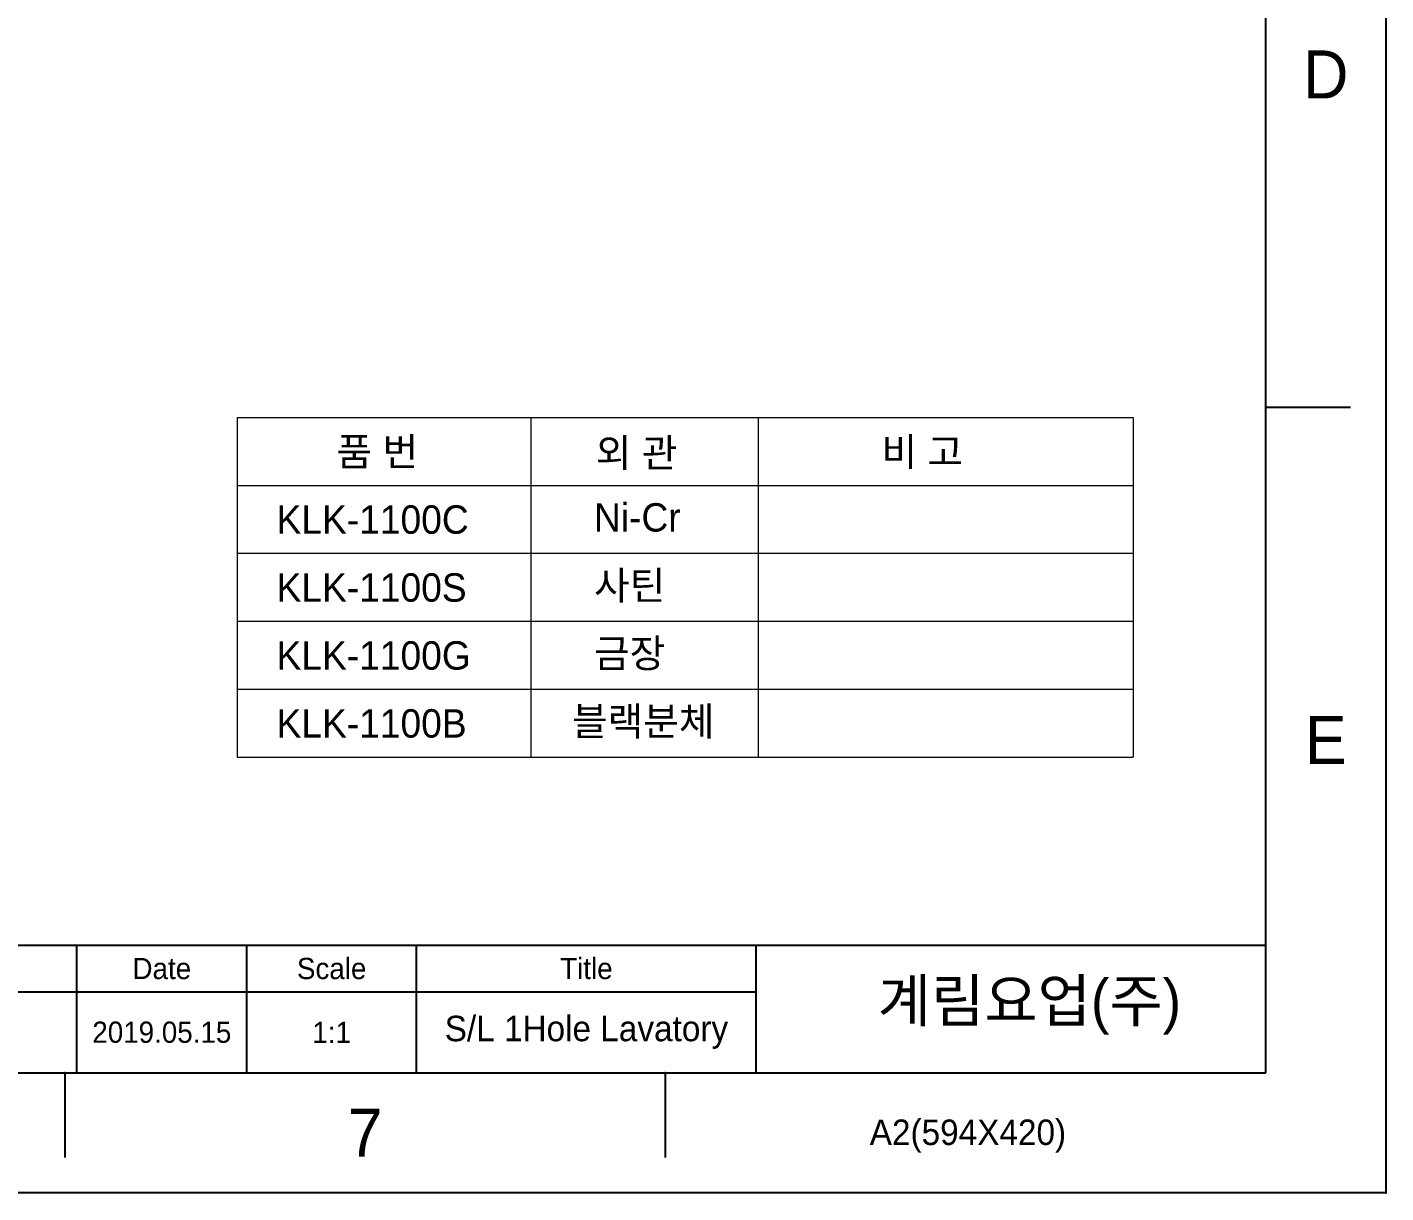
# Model space of a CAD drawing. Extents: x 9509 to 10103, y -14876 to -14456.
# Drawn here: x 9942.8 to 10102.8, y -14875.8 to -14738.6 of the extents above; entities that cross this region are included whole.
import ezdxf

# ---------------------------------------------------------------- set-up
doc = ezdxf.new("R2010")
doc.units = 0
doc.header["$MEASUREMENT"] = 0
doc.linetypes.add('CENTERX2', pattern=[101.6, 63.5, -12.7, 12.7, -12.7])
doc.layers.get('0').update_dxf_attribs({"linetype": 'CONTINUOUS'})
doc.layers.add('5', color=2, linetype='CONTINUOUS', lineweight=9)
for name, color, linetype in [('DIM', 2, 'CONTINUOUS'), ('FORM', 7, 'CONTINUOUS'), ('TEXT', 2, 'CONTINUOUS')]:
    doc.layers.add(name, color=color, linetype=linetype)
doc.styles.add('ROMANS', font='Gulim.ttf')
doc.styles.get("Standard").update_dxf_attribs({"font": 'Gulim.ttf'})

msp = doc.modelspace()

# ---------------------------------------------------------------- linework, layer by layer
for p, q in [((10088.629, -14861.638), (10088.629, -14469.921)), ((10088.629, -14783.295), (10098.629, -14783.295)), ((9522.972, -14861.638), (10088.629, -14861.638)), ((9947.215, -14861.638), (9947.215, -14871.638)), ((10017.922, -14861.638), (10017.922, -14871.638))]:
    msp.add_line(p, q)
msp.add_lwpolyline([(9508.831, -14455.78), (10102.77, -14455.78), (10102.77, -14875.78), (9508.831, -14875.78)], close=True)
for p in [(10088.629, -14783.295), (9947.215, -14861.638), (10017.922, -14861.638)]:
    msp.add_point(p)
at = {"layer": '5'}
for p, q in [((9967.486, -14784.497), (9967.486, -14824.497)), ((9967.486, -14784.497), (10073.007, -14784.497)), ((10002.071, -14784.497), (10002.071, -14824.497)), ((10028.857, -14784.497), (10028.857, -14824.497)), ((10073.007, -14784.497), (10073.007, -14824.497)), ((9967.486, -14792.497), (10073.007, -14792.497)), ((9967.486, -14800.497), (10073.007, -14800.497)), ((9967.486, -14808.497), (10073.007, -14808.497)), ((9967.486, -14816.497), (10073.007, -14816.497)), ((9967.486, -14824.497), (10073.007, -14824.497))]:
    msp.add_line(p, q, dxfattribs=at)
at = {"layer": 'DIM', "color": 7}
msp.add_point((10102.77, -14875.78), dxfattribs=at)
at = {"layer": 'FORM'}
for p, q in [((9818.129, -14846.638), (10088.629, -14846.638)), ((9948.629, -14861.638), (9948.629, -14846.638)), ((9948.629, -14861.638), (9948.629, -14846.638)), ((9948.629, -14861.638), (9948.629, -14846.638)), ((9968.629, -14861.638), (9968.629, -14846.638)), ((9988.629, -14861.638), (9988.629, -14846.638)), ((10028.629, -14861.638), (10028.629, -14846.638)), ((9888.629, -14852.138), (10028.629, -14852.138))]:
    msp.add_line(p, q, dxfattribs=at)

# ---------------------------------------------------------------- texts
at = {"char_height": 5.657, "attachment_point": 5}
for s, width, insert in [('D', 10, (10095.699, -14744.123)), ('E', 10, (10095.699, -14822.466)), ('7', 50, (9982.568, -14868.709))]:
    msp.add_mtext_dynamic_manual_height_columns(s, width=width, gutter_width=12.5, heights=[0], dxfattribs=dict(at, insert=insert))
at = {"layer": '5'}
for s, p in [('품 번', (9979.2, -14790.2)), ('외 관', (10009.732, -14790.326)), ('비 고 ', (10043.385, -14790.224)), ('KLK-1100C', (9972.148, -14798.193)), ('Ni-Cr', (10009.522, -14797.942)), ('KLK-1100S', (9972.148, -14806.193)), ('사틴', (10009.522, -14805.942)), ('KLK-1100G', (9972.148, -14814.193)), ('금장', (10009.522, -14813.942)), ('KLK-1100B', (9972.148, -14822.193)), ('블랙분체', (10006.929, -14821.942))]:
    msp.add_text(s, height=3.3442, dxfattribs=at).set_placement(p)
at = {"layer": '5', "style": 'ROMANS'}
msp.add_text(' A2(594X420)', height=3, dxfattribs=at).set_placement((10040.905, -14870.151))
at = {"layer": 'TEXT', "attachment_point": 5}
for s, width, insert, char_height in [('Date', 20, (9958.629, -14849.388), 2.5), ('Scale', 20, (9978.629, -14849.388), 2.5), ('Title', 40, (10008.629, -14849.388), 2.5), ('2019.05.15', 20, (9958.629, -14856.888), 2.5), ('1:1', 20, (9978.629, -14856.888), 2.5), ('S/L 1Hole Lavatory', 40, (10008.629, -14856.888), 3)]:
    msp.add_mtext_dynamic_manual_height_columns(s, width=width, gutter_width=12.5, heights=[0], dxfattribs=dict(at, insert=insert, char_height=char_height))
at = {"layer": 'TEXT', "linetype": 'CENTERX2', "insert": (10060.805, -14853.897), "char_height": 5, "attachment_point": 5}
msp.add_mtext_dynamic_manual_height_columns('{\\fHYGothic-Medium|b0|i0|c129|p18;계림요업(주)}', width=60, gutter_width=12.5, heights=[0], dxfattribs=at)

doc.saveas('drawing.dxf')
